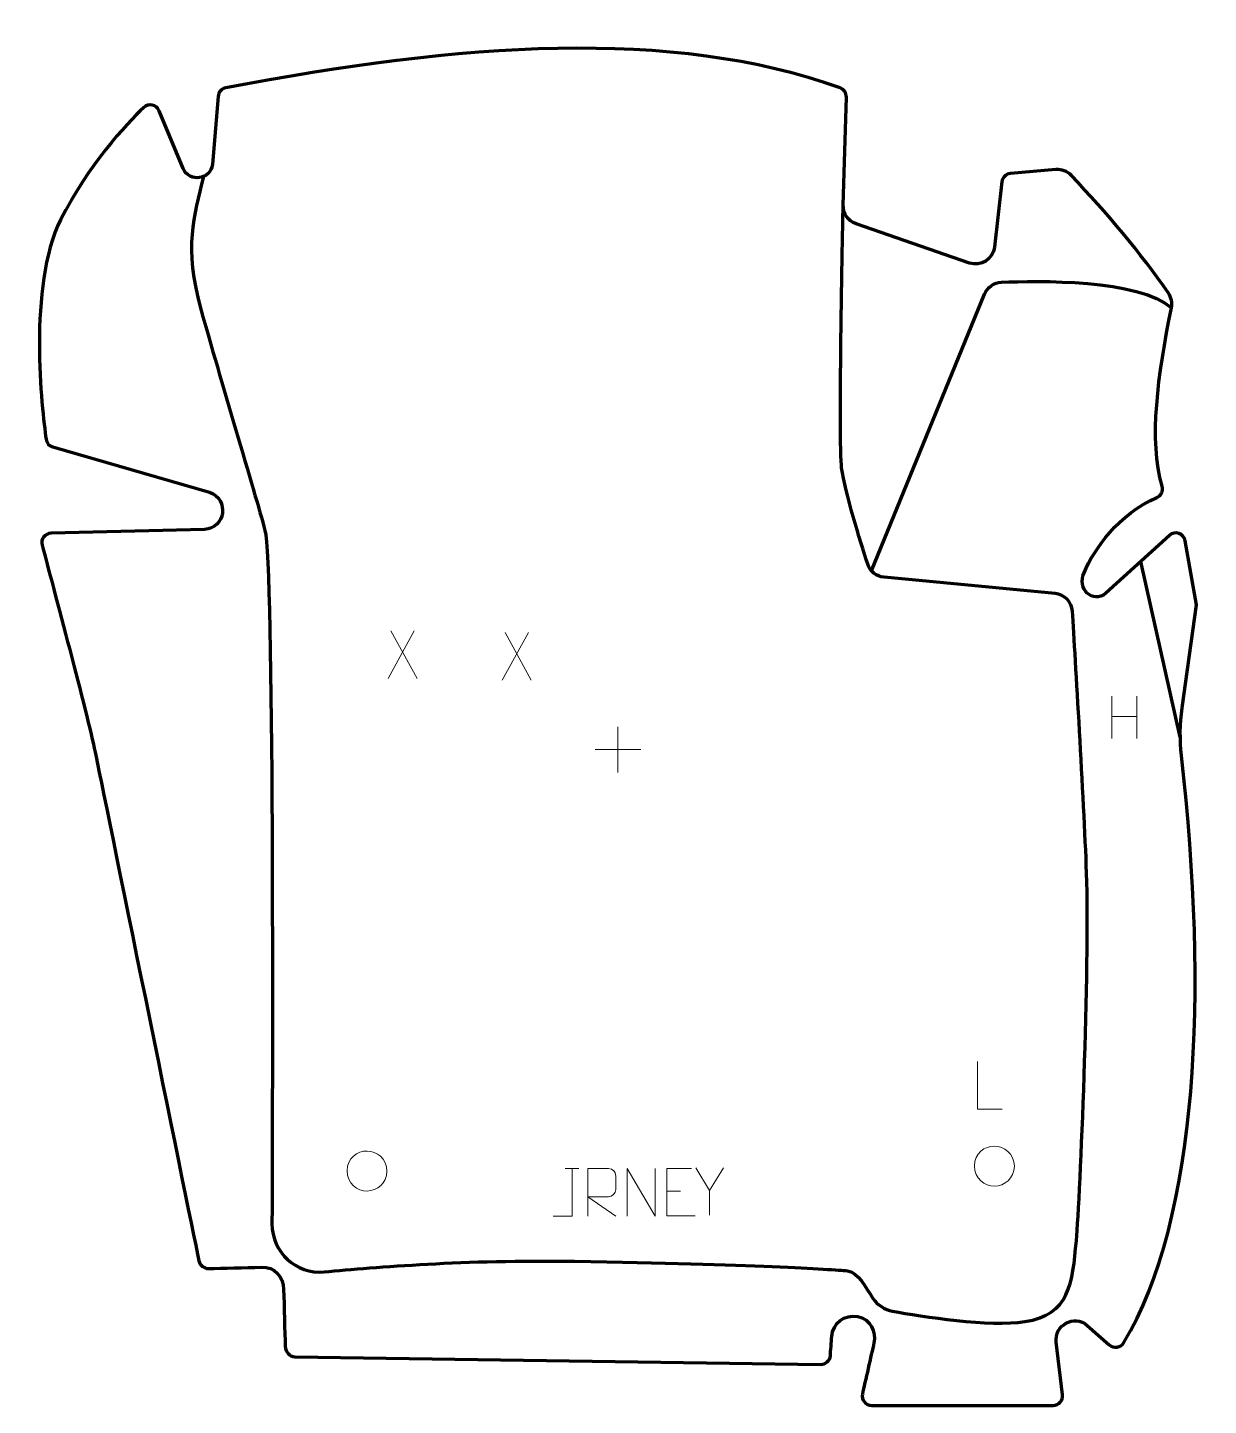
# Model space of a CAD drawing. Header units: millimetres. Extents: x -310 to 310, y -356 to 367.
import ezdxf

# ---------------------------------------------------------------- set-up
doc = ezdxf.new("R2010")
doc.units = ezdxf.units.MM
doc.header["$MEASUREMENT"] = 0
for name, color, linetype in [('layer 1', 7, 'Continuous'), ('layer 2', 7, 'Continuous'), ('layer 3', 7, 'Continuous')]:
    doc.layers.add(name, color=color, linetype=linetype)

msp = doc.modelspace()

# ---------------------------------------------------------------- linework, layer by layer
at = {"layer": 'layer 1', "color": 250, "lineweight": 9}
for points in [[(-47.0525, 49.4766), (-47.0525, 49.4766), (-60.7931, 24.5808), (-60.7931, 24.5808)], [(-59.3385, 49.4766), (-59.3385, 49.4766), (-45.5979, 24.5231), (-45.5979, 24.5231)], [(259.405, 16.142), (259.405, 16.142), (259.405, -6.0507), (259.405, -6.0507)], [(272.5207, 16.142), (272.5207, 16.142), (272.5207, -6.2083), (272.5207, -6.2083)], [(259.4225, 5.4996), (259.4225, 5.4996), (272.5207, 5.4996), (272.5207, 5.4996)]]:
    msp.add_open_spline(points, degree=3, dxfattribs=at)
for points, knots in [([(201.8818, -200.8323), (201.8818, -200.8323), (188.9327, -200.8323), (188.9327, -200.8323), (188.9327, -200.8323), (188.9327, -200.8323), (188.9327, -175.8787), (188.9327, -175.8787)], [0, 0, 0, 0, 0.33333333, 0.33333333, 0.33333333, 0.33333333, 1, 1, 1, 1]), ([(-142.3744, -233.2398), (-142.3037, -226.5994), (-137.0297, -222.7534), (-131.8744, -222.8504), (-131.8744, -222.8504), (-126.7191, -222.7534), (-121.4451, -226.8168), (-121.3744, -233.4572), (-121.3744, -233.4572), (-121.7446, -239.7865), (-126.1865, -243.8172), (-131.8744, -243.8466), (-131.8744, -243.8466), (-137.0297, -243.9436), (-142.3037, -239.8802), (-142.3744, -233.2398)], [0, 0, 0, 0, 0.2, 0.2, 0.2, 0.2, 0.4, 0.4, 0.4, 0.4, 0.6, 0.6, 0.6, 0.6, 1, 1, 1, 1]), ([(187.2383, -230.6564), (187.309, -224.016), (192.583, -220.17), (197.7383, -220.267), (197.7383, -220.267), (202.8936, -220.17), (208.1676, -224.2334), (208.2383, -230.8738), (208.2383, -230.8738), (207.8681, -237.2031), (203.4262, -241.2338), (197.7383, -241.2632), (197.7383, -241.2632), (192.583, -241.3602), (187.309, -237.2968), (187.2383, -230.6564)], [0, 0, 0, 0, 0.2, 0.2, 0.2, 0.2, 0.4, 0.4, 0.4, 0.4, 0.6, 0.6, 0.6, 0.6, 1, 1, 1, 1])]:
    msp.add_open_spline(points, degree=3, knots=knots, dxfattribs=at)
at = {"layer": 'layer 2', "color": 12, "lineweight": 200}
msp.add_open_spline([(125.9738, -309.8241), (118.8347, -308.6275), (112.8981, -313.1388), (112.2864, -320.3517), (112.2864, -320.3517), (112.0744, -322.8553), (111.759, -327.8718), (111.5569, -330.3769), (111.5569, -330.3769), (111.3466, -332.979), (109.1156, -334.9528), (106.5051, -334.9147), (106.5051, -334.9147), (106.5051, -334.9147), (-169.8733, -330.8757), (-169.8733, -330.8757), (-169.8733, -330.8757), (-172.7375, -330.8338), (-174.6054, -328.3989), (-174.7889, -325.5403), (-174.7889, -325.5403), (-175.2919, -317.6995), (-175.3417, -304.5508), (-175.7093, -295.6308), (-175.7093, -295.6308), (-176.0021, -288.5272), (-180.3113, -283.5802), (-187.4151, -283.8512), (-187.4151, -283.8512), (-196.157, -284.1838), (-207.7168, -284.3768), (-215.056, -284.5398), (-215.056, -284.5398), (-217.536, -284.5945), (-219.7345, -282.9784), (-220.2298, -280.5478), (-220.2298, -280.5478), (-226.9132, -247.7373), (-270.3384, -34.5572), (-274.7502, -13.2325), (-274.7502, -13.2325), (-278.7821, 6.257), (-296.983, 74.4889), (-302.5865, 95.3895), (-302.5865, 95.3895), (-303.4247, 98.5148), (-301.1182, 101.6005), (-297.8836, 101.6824), (-297.8836, 101.6824), (-297.8836, 101.6824), (-217.3064, 103.7239), (-217.3064, 103.7239), (-217.3064, 103.7239), (-206.2168, 104.2107), (-204.0585, 119.7061), (-214.5928, 123.2053), (-214.5928, 123.2053), (-214.5928, 123.2053), (-296.9551, 147.045), (-296.9551, 147.045), (-296.9551, 147.045), (-298.8534, 147.5946), (-300.2494, 149.2079), (-300.5182, 151.1662), (-300.5182, 151.1662), (-302.6049, 166.3684), (-310.2263, 231.5843), (-292.8788, 266.2814), (-292.8788, 266.2814), (-278.3193, 295.4022), (-258.5482, 316.3798), (-249.195, 325.3668), (-249.195, 325.3668), (-246.6659, 327.7974), (-242.4838, 326.9239), (-241.1266, 323.6897), (-241.1266, 323.6897), (-241.1266, 323.6897), (-228.3815, 293.3102), (-228.3815, 293.3102), (-228.3815, 293.3102), (-225.1606, 285.7703), (-214.0326, 287.379), (-213.079, 295.5225), (-213.079, 295.5225), (-213.079, 295.5225), (-210.1196, 331.2197), (-210.1196, 331.2197), (-210.1196, 331.2197), (-209.9344, 333.456), (-208.2809, 335.2982), (-206.0767, 335.7194), (-206.0767, 335.7194), (-83.1192, 359.2147), (28.4255, 367.3653), (116.6771, 335.6686), (116.6771, 335.6686), (118.7158, 334.9362), (120.0514, 332.9748), (119.9868, 330.8094), (119.9868, 330.8094), (119.9868, 330.8094), (118.3182, 274.0189), (118.3182, 274.0189), (118.3182, 274.0189), (118.1898, 269.6494), (120.9136, 265.7032), (125.0443, 264.2741), (125.0443, 264.2741), (125.0443, 264.2741), (184.6016, 243.6684), (184.6016, 243.6684), (184.6016, 243.6684), (190.6525, 241.575), (197.0843, 245.6284), (197.8075, 251.9901), (197.8075, 251.9901), (197.8075, 251.9901), (201.7089, 286.3185), (201.7089, 286.3185), (201.7089, 286.3185), (201.9777, 288.6849), (203.8785, 290.5335), (206.2516, 290.736), (206.2516, 290.736), (206.2516, 290.736), (230.0637, 292.769), (230.0637, 292.769), (230.0637, 292.769), (233.0994, 293.028), (236.0871, 291.8875), (238.1829, 289.6759), (238.1829, 289.6759), (257.0375, 269.7817), (274.3148, 249.2648), (289.1882, 227.7987), (289.1882, 227.7987), (290.7426, 225.5557), (291.3137, 222.7755), (290.7697, 220.1021), (290.7697, 220.1021), (283.5717, 184.7358), (278.9453, 150.6335), (285.8446, 126.3719), (285.8446, 126.3719), (286.529, 123.9652), (285.3437, 121.4083), (283.0446, 120.4216), (283.0446, 120.4216), (263.0435, 111.8378), (250.2211, 93.5029), (244.8444, 80.9831), (244.8444, 80.9831), (241.2344, 72.5764), (249.1617, 64.5165), (256.3693, 70.1515), (256.3693, 70.1515), (256.3693, 70.1515), (289.6973, 100.5849), (289.6973, 100.5849), (289.6973, 100.5849), (292.6067, 103.2417), (297.3028, 101.6457), (297.9915, 97.7662), (297.9915, 97.7662), (297.9915, 97.7662), (303.9739, 64.0671), (303.9739, 64.0671), (303.9739, 64.0671), (303.9739, 64.0671), (296.3962, 9.9136), (296.3962, 9.9136), (296.3962, 9.9136), (295.2296, 1.5778), (295.123, -6.8726), (296.073, -15.2356), (296.073, -15.2356), (310.2177, -139.7256), (304.9006, -258.2159), (265.7313, -323.5013), (265.7313, -323.5013), (264.1167, -326.1926), (260.4598, -326.7645), (258.1131, -324.6792), (258.1131, -324.6792), (258.1131, -324.6792), (246.5607, -314.4155), (246.5607, -314.4155), (246.5607, -314.4155), (239.5944, -308.5908), (229.0975, -314.3174), (230.2239, -323.3281), (230.2239, -323.3281), (230.2239, -323.3281), (233.5654, -350.8969), (233.5654, -350.8969), (233.5654, -350.8969), (233.927, -353.8751), (231.6022, -356.4991), (228.6022, -356.4991), (228.6022, -356.4991), (228.6022, -356.4991), (133.337, -356.4991), (133.337, -356.4991), (133.337, -356.4991), (130.1909, -356.4991), (127.7797, -353.6186), (128.4295, -350.5403), (128.4295, -350.5403), (129.8537, -343.7959), (133.0107, -330.3741), (134.438, -323.6304), (134.438, -323.6304), (135.6015, -318.132), (132.8445, -310.9759), (125.9738, -309.8241)], degree=3, knots=[0, 0, 0, 0, 0.01818182, 0.01818182, 0.01818182, 0.01818182, 0.03636364, 0.03636364, 0.03636364, 0.03636364, 0.05454545, 0.05454545, 0.05454545, 0.05454545, 0.07272727, 0.07272727, 0.07272727, 0.07272727, 0.09090909, 0.09090909, 0.09090909, 0.09090909, 0.10909091, 0.10909091, 0.10909091, 0.10909091, 0.12727273, 0.12727273, 0.12727273, 0.12727273, 0.14545455, 0.14545455, 0.14545455, 0.14545455, 0.16363636, 0.16363636, 0.16363636, 0.16363636, 0.18181818, 0.18181818, 0.18181818, 0.18181818, 0.2, 0.2, 0.2, 0.2, 0.21818182, 0.21818182, 0.21818182, 0.21818182, 0.23636364, 0.23636364, 0.23636364, 0.23636364, 0.25454545, 0.25454545, 0.25454545, 0.25454545, 0.27272727, 0.27272727, 0.27272727, 0.27272727, 0.29090909, 0.29090909, 0.29090909, 0.29090909, 0.30909091, 0.30909091, 0.30909091, 0.30909091, 0.32727273, 0.32727273, 0.32727273, 0.32727273, 0.34545455, 0.34545455, 0.34545455, 0.34545455, 0.36363636, 0.36363636, 0.36363636, 0.36363636, 0.38181818, 0.38181818, 0.38181818, 0.38181818, 0.4, 0.4, 0.4, 0.4, 0.41818182, 0.41818182, 0.41818182, 0.41818182, 0.43636364, 0.43636364, 0.43636364, 0.43636364, 0.45454545, 0.45454545, 0.45454545, 0.45454545, 0.47272727, 0.47272727, 0.47272727, 0.47272727, 0.49090909, 0.49090909, 0.49090909, 0.49090909, 0.50909091, 0.50909091, 0.50909091, 0.50909091, 0.52727273, 0.52727273, 0.52727273, 0.52727273, 0.54545455, 0.54545455, 0.54545455, 0.54545455, 0.56363636, 0.56363636, 0.56363636, 0.56363636, 0.58181818, 0.58181818, 0.58181818, 0.58181818, 0.6, 0.6, 0.6, 0.6, 0.61818182, 0.61818182, 0.61818182, 0.61818182, 0.63636364, 0.63636364, 0.63636364, 0.63636364, 0.65454545, 0.65454545, 0.65454545, 0.65454545, 0.67272727, 0.67272727, 0.67272727, 0.67272727, 0.69090909, 0.69090909, 0.69090909, 0.69090909, 0.70909091, 0.70909091, 0.70909091, 0.70909091, 0.72727273, 0.72727273, 0.72727273, 0.72727273, 0.74545455, 0.74545455, 0.74545455, 0.74545455, 0.76363636, 0.76363636, 0.76363636, 0.76363636, 0.78181818, 0.78181818, 0.78181818, 0.78181818, 0.8, 0.8, 0.8, 0.8, 0.81818182, 0.81818182, 0.81818182, 0.81818182, 0.83636364, 0.83636364, 0.83636364, 0.83636364, 0.85454545, 0.85454545, 0.85454545, 0.85454545, 0.87272727, 0.87272727, 0.87272727, 0.87272727, 0.89090909, 0.89090909, 0.89090909, 0.89090909, 0.90909091, 0.90909091, 0.90909091, 0.90909091, 0.92727273, 0.92727273, 0.92727273, 0.92727273, 0.94545455, 0.94545455, 0.94545455, 0.94545455, 0.96363636, 0.96363636, 0.96363636, 0.96363636, 1, 1, 1, 1], dxfattribs=at)
at = {"layer": 'layer 2', "color": 250, "lineweight": 9}
for points in [[(-107.0533, 50.3696), (-107.0533, 50.3696), (-120.7939, 25.4738), (-120.7939, 25.4738)], [(-119.3393, 50.3696), (-119.3393, 50.3696), (-105.5987, 25.4161), (-105.5987, 25.4161)]]:
    msp.add_open_spline(points, degree=3, dxfattribs=at)
at = {"layer": 'layer 3', "color": 142, "lineweight": 200}
for points, knots in [([(-217.8594, 289.0928), (-222.6406, 267.5762), (-228.5323, 252.9331), (-218.9699, 218.6663), (-218.9699, 218.6663), (-209.4075, 184.3993), (-191.0797, 123.8347), (-185.5015, 103.1154), (-185.5015, 103.1154), (-180.8632, 85.8864), (-181.4651, -174.0572), (-181.7991, -261.1541), (-181.7991, -261.1541), (-181.8563, -276.0032), (-169.1221, -287.6756), (-154.335, -286.3273), (-154.335, -286.3273), (-126.8787, -283.8233), (-80.5752, -279.8203), (-22.9422, -280.7887), (-22.9422, -280.7887), (71.8843, -282.3829), (111.7352, -284.9768), (120.5006, -285.7734), (120.5006, -285.7734), (126.071, -286.28), (130.124, -294.7058), (133.7965, -300.0517), (133.7965, -300.0517), (136.2596, -303.6367), (140.0286, -306.1089), (144.2973, -306.9443), (144.2973, -306.9443), (159.52, -309.9235), (195.492, -315.2515), (213.7257, -312.4699), (213.7257, -312.4699), (237.233, -308.8839), (238.8269, -292.5475), (240.8187, -269.8356), (240.8187, -269.8356), (242.8112, -247.1238), (247.9906, -125.7954), (246.1978, -76.7857), (246.1978, -76.7857), (244.7264, -36.5663), (240.3061, 35.985), (238.7676, 60.7168), (238.7676, 60.7168), (238.4625, 65.6275), (234.6299, 69.5849), (229.7323, 70.0499), (229.7323, 70.0499), (229.7323, 70.0499), (139.7803, 78.5875), (139.7803, 78.5875), (139.7803, 78.5875), (135.8034, 78.9653), (132.4333, 81.6714), (131.2078, 85.4737), (131.2078, 85.4737), (127.1618, 98.0294), (119.3012, 122.8388), (117.5084, 135.9876), (117.5084, 135.9876), (115.7028, 149.2294), (118.318, 274.0189), (118.318, 274.0189)], [0, 0, 0, 0, 0.05555556, 0.05555556, 0.05555556, 0.05555556, 0.11111111, 0.11111111, 0.11111111, 0.11111111, 0.16666667, 0.16666667, 0.16666667, 0.16666667, 0.22222222, 0.22222222, 0.22222222, 0.22222222, 0.27777778, 0.27777778, 0.27777778, 0.27777778, 0.33333333, 0.33333333, 0.33333333, 0.33333333, 0.38888889, 0.38888889, 0.38888889, 0.38888889, 0.44444444, 0.44444444, 0.44444444, 0.44444444, 0.5, 0.5, 0.5, 0.5, 0.55555556, 0.55555556, 0.55555556, 0.55555556, 0.61111111, 0.61111111, 0.61111111, 0.61111111, 0.66666667, 0.66666667, 0.66666667, 0.66666667, 0.72222222, 0.72222222, 0.72222222, 0.72222222, 0.77777778, 0.77777778, 0.77777778, 0.77777778, 0.83333333, 0.83333333, 0.83333333, 0.83333333, 0.88888889, 0.88888889, 0.88888889, 0.88888889, 1, 1, 1, 1]), ([(133.1944, 81.9635), (133.1944, 81.9635), (192.6071, 227.3517), (192.6071, 227.3517), (192.6071, 227.3517), (194.0817, 230.9599), (197.5167, 233.3853), (201.4103, 233.5588), (201.4103, 233.5588), (220.03, 234.39), (273.8579, 235.3672), (290.7697, 220.1021)], [0, 0, 0, 0, 0.25, 0.25, 0.25, 0.25, 0.5, 0.5, 0.5, 0.5, 1, 1, 1, 1])]:
    msp.add_open_spline(points, degree=3, knots=knots, dxfattribs=at)
msp.add_open_spline([(295.4453, -5.3606), (295.4453, -5.3606), (274.7101, 86.8989), (274.7101, 86.8989)], degree=3, dxfattribs=at)
at = {"layer": 'layer 3', "color": 250, "lineweight": 9}
for points in [[(-0.0062, 0.0011), (-0.0062, 0.0011), (-0.0062, -23.9768), (-0.0062, -23.9768)], [(-11.9951, -11.9879), (-11.9951, -11.9879), (11.9828, -11.9879), (11.9828, -11.9879)], [(-27.7034, -232.0908), (-27.7034, -232.0908), (-20.5352, -232.0908), (-20.5352, -232.0908)], [(48.1365, -243.5664), (48.1365, -243.5664), (40.8156, -231.6677), (40.8156, -231.6677)], [(25.675, -243.8741), (25.675, -243.8741), (32.8431, -243.8741), (32.8431, -243.8741)]]:
    msp.add_open_spline(points, degree=3, dxfattribs=at)
for points, knots in [([(-34.1413, -257.0444), (-34.1413, -257.0444), (-24.1193, -257.0444), (-24.1193, -257.0444), (-24.1193, -257.0444), (-24.1193, -257.0444), (-24.1193, -232.0908), (-24.1193, -232.0908)], [0, 0, 0, 0, 0.33333333, 0.33333333, 0.33333333, 0.33333333, 1, 1, 1, 1]), ([(-15.8442, -257.0407), (-15.8442, -257.0407), (-15.8442, -232.0872), (-15.8442, -232.0872), (-15.8442, -232.0872), (-12.2494, -232.0872), (-8.6539, -232.0872), (-5.0587, -232.0872), (-5.0587, -232.0872), (-2.7334, -232.1249), (-1.1761, -233.6149), (-1.1802, -235.9813), (-1.1802, -235.9813), (-1.1806, -238.0168), (-1.1806, -241.0762), (-1.1802, -243.1122), (-1.1802, -243.1122), (-1.1867, -244.9877), (-2.999, -246.9295), (-5.0085, -246.9486), (-5.0085, -246.9486), (-5.0085, -246.9486), (-15.8442, -246.9486), (-15.8442, -246.9486), (-15.8442, -246.9486), (-15.8442, -246.9486), (-1.1895, -257.0407), (-1.1895, -257.0407)], [0, 0, 0, 0, 0.125, 0.125, 0.125, 0.125, 0.25, 0.25, 0.25, 0.25, 0.375, 0.375, 0.375, 0.375, 0.5, 0.5, 0.5, 0.5, 0.625, 0.625, 0.625, 0.625, 0.75, 0.75, 0.75, 0.75, 1, 1, 1, 1]), ([(4.8642, -257.0407), (4.8642, -257.0407), (4.8642, -232.0872), (4.8642, -232.0872), (4.8642, -232.0872), (4.8642, -232.0872), (19.519, -257.0407), (19.519, -257.0407), (19.519, -257.0407), (19.519, -257.0407), (19.519, -232.0872), (19.519, -232.0872)], [0, 0, 0, 0, 0.25, 0.25, 0.25, 0.25, 0.5, 0.5, 0.5, 0.5, 1, 1, 1, 1]), ([(38.5489, -231.9944), (38.5489, -231.9944), (25.675, -231.9944), (25.675, -231.9944), (25.675, -231.9944), (25.675, -231.9944), (25.675, -256.948), (25.675, -256.948), (25.675, -256.948), (25.675, -256.948), (40.5408, -256.948), (40.5408, -256.948)], [0, 0, 0, 0, 0.25, 0.25, 0.25, 0.25, 0.5, 0.5, 0.5, 0.5, 1, 1, 1, 1]), ([(55.4589, -231.6677), (55.4589, -231.6677), (48.1365, -243.5664), (48.1365, -243.5664), (48.1365, -243.5664), (48.1365, -243.5664), (48.1372, -256.6213), (48.1372, -256.6213)], [0, 0, 0, 0, 0.33333333, 0.33333333, 0.33333333, 0.33333333, 1, 1, 1, 1])]:
    msp.add_open_spline(points, degree=3, knots=knots, dxfattribs=at)

doc.saveas('drawing.dxf')
